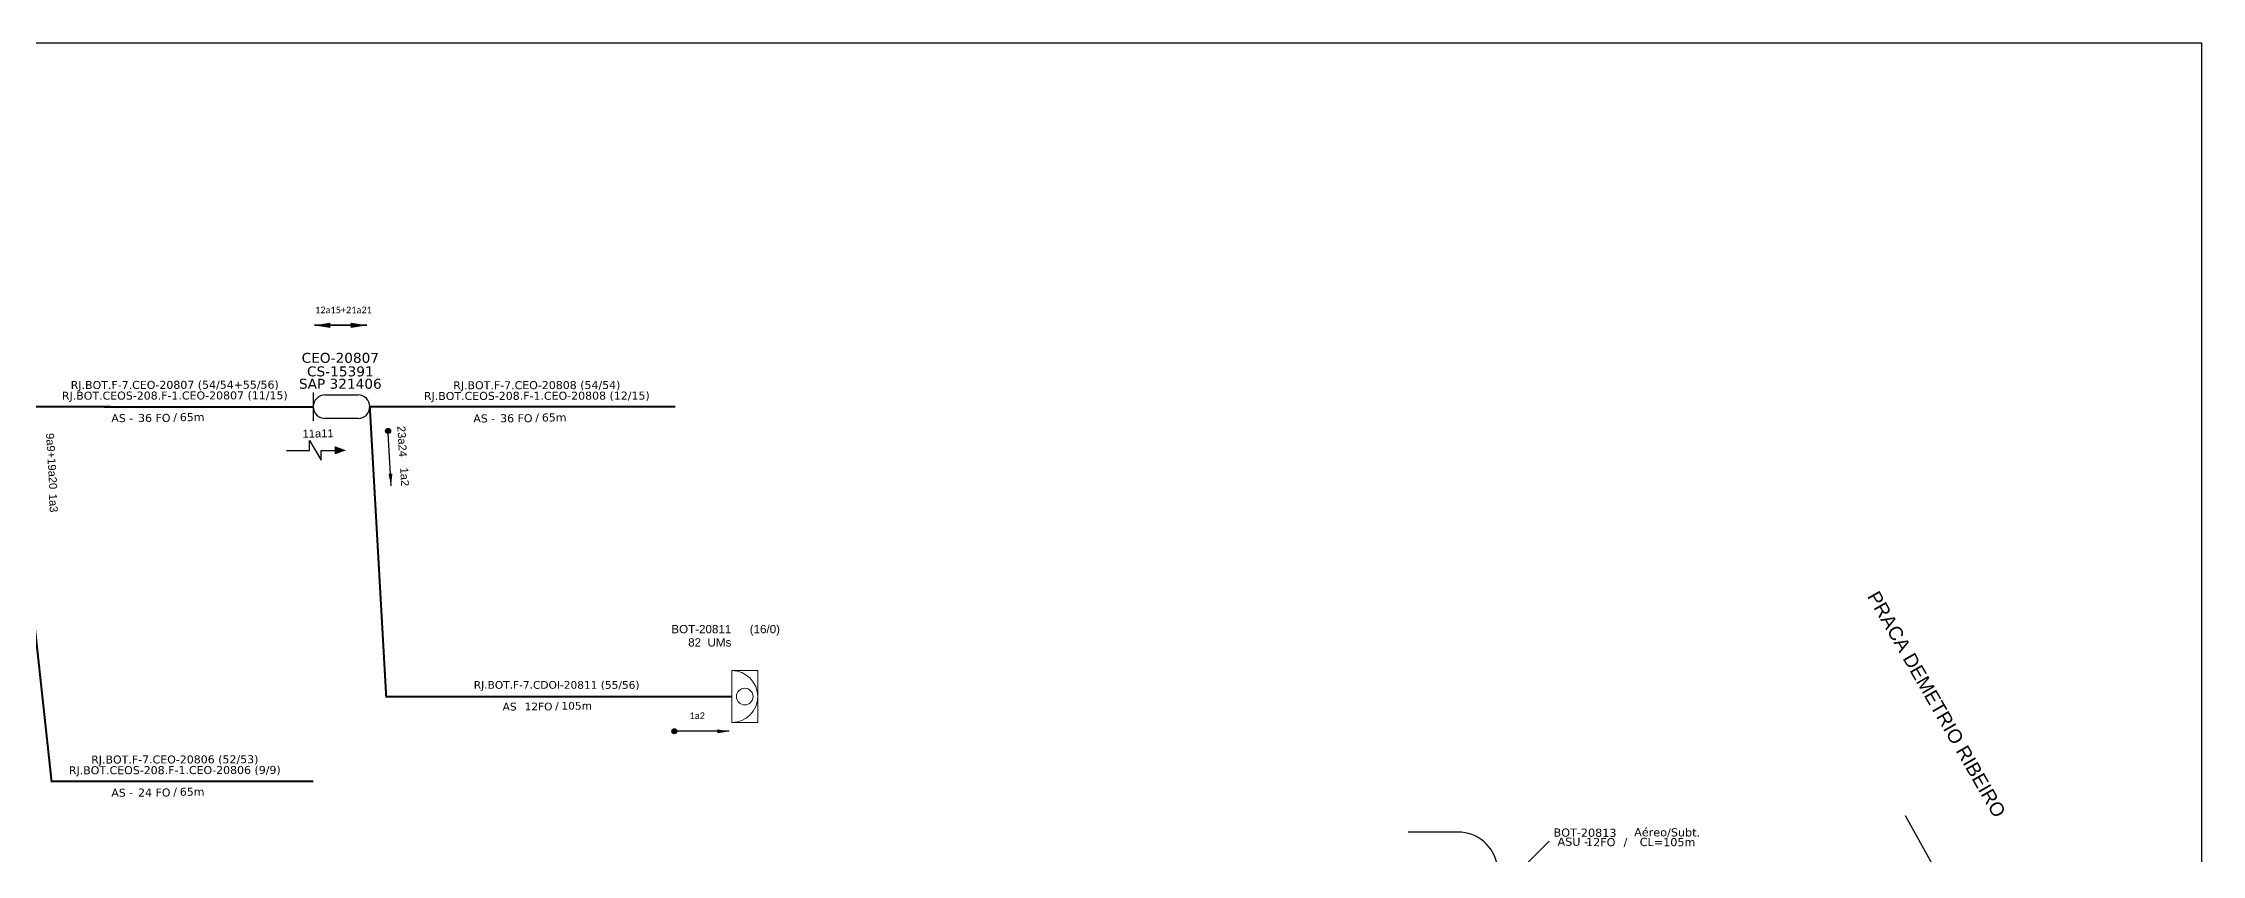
# Model space of a CAD drawing. Extents: x -89 to 1639, y 705 to 1299.
# Drawn here: x 208 to 749, y 1096 to 1299 of the extents above; entities that cross this region are included whole.
import ezdxf
from ezdxf.enums import TextEntityAlignment as Align

# ---------------------------------------------------------------- set-up
doc = ezdxf.new("R2010")
doc.units = 0
for name, color, linetype in [('10.0-Cartográfico', 252, 'Continuous'), ('10.3-Nome das Ruas', 252, 'Continuous'), ('20.5-CEO', 1, 'Continuous'), ('CAP a instalar', 1, 'Continuous'), ('label_cabos', 7, 'Continuous'), ('Legenda', 1, 'Continuous'), ('SETA', 7, 'Continuous'), ('Seta indicação do cabo', 7, 'Continuous')]:
    doc.layers.add(name, color=color, linetype=linetype)
for name, color, linetype, lineweight in [("20.0-LEGENDA DOS CDO'S", 1, 'Continuous', 0), ('20.1-CDO_INTERIOR', 1, 'Continuous', 0), ('40.1-ETIQUETAS', 1, 'Continuous', 20)]:
    doc.layers.add(name, color=color, linetype=linetype, lineweight=lineweight)
doc.layers.add('EXTRA', color=50, linetype='Continuous', plot=False)
doc.styles.add('ARIAL', font='arial.ttf')
doc.styles.add('siredit', font='verdana.ttf')
doc.styles.get("Standard").update_dxf_attribs({"font": 'arial.ttf'})
doc.linetypes.add('FENCELINE1', pattern='A,0.25,-0.1,[133,ltypeshp.shx,S=0.1,R=0,X=-0.1,Y=0],-0.1,1', length=1.45)
doc.dimstyles.new('CC', dxfattribs={"dimtxt": 1, "dimasz": 2, "dimexe": 0.18, "dimexo": 0.0625, "dimgap": 0.09, "dimtad": 0, "dimdec": 0, "dimrnd": 1, "dimzin": 0, "dimdsep": 46, "dimtxsty": 'siredit', "dimblk": 'NONE', "dimcen": 0, "dimse1": 1, "dimse2": 1, "dimsd1": 1, "dimsd2": 1, "dimclrt": 7, "dimadec": 0, "dimazin": 0, "dimtfac": 1, "dimtdec": 0, "dimtofl": 0, "dimtmove": 0, "dimatfit": 3, "dimfxl": 0, "dimtolj": 1, "dimtzin": 0, "dimarcsym": 0})

# ---------------------------------------------------------------- blocks, each defined once
blk = doc.blocks.new('_None')
blk = doc.blocks.new('ETIQUETA_RS5F')
at = {"layer": '40.1-ETIQUETAS', "color": 0, "style": 'siredit'}
blk.add_text('/', height=1.5, dxfattribs=at).set_placement((1.58, -1.95), align=Align.MIDDLE_RIGHT)
for tag, p in [('ETIQUETA_R_PRIMARIA', (1.21, 4.1)), ('ETIQUETA_R_SECUNDARIA', (1.21, 2.1)), ('F_ATIVAS/F_MORTAS', (1.14, -4.24))]:
    blk.add_attdef(tag, text='', height=1.5, dxfattribs=at).set_placement(p, align=Align.MIDDLE_CENTER)
for tag, p in [('TIPO_CABO', (-6.58, -2.12)), ('CAP_CABO', (0.4, -2.09))]:
    blk.add_attdef(tag, text='', height=1.5, dxfattribs=at).set_placement(p, align=Align.MIDDLE_RIGHT)
blk.add_attdef('METROS', text='', height=1.5, dxfattribs=at).set_placement((2.14, -1.95), align=Align.MIDDLE_LEFT)
for tag, p in [('FUSÃO_1', (0.85, -8.39)), ('FUSÃO_2', (0.85, -10.6)), ('FUSÃO_3', (0.85, -12.93)), ('FUSÃO_4', (0.85, -15.14)), ('FUSÃO_5', (0.85, -17.16))]:
    blk.add_attdef(tag, text='', height=1.5, dxfattribs=at).set_placement(p, align=Align.CENTER)
blk = doc.blocks.new('LEGENDA DOS CABOS')
at = {"layer": 'EXTRA', "color": 0, "style": 'siredit'}
for tag, p in [('ID', (4.6, 0.97)), ('XX', (9.03, 0.97))]:
    blk.add_attdef(tag, text='', height=0.48, rotation=359.69, dxfattribs=at).set_placement(p, align=Align.MIDDLE_CENTER)
at = {"layer": 'Legenda', "color": 0, "style": 'siredit'}
for tag, p in [('TIPO_CABO', (1.31, 0)), ('CABO', (4.69, -0.05)), ('/', (6.81, -0.05)), ('METROS', (10.03, -0.05))]:
    blk.add_attdef(tag, text='', height=0.8, rotation=359.69, dxfattribs=at).set_placement(p, align=Align.MIDDLE_CENTER)
blk = doc.blocks.new('SETA 2')
at = {"layer": 'Seta indicação do cabo'}
h = blk.add_hatch(color=256, dxfattribs=at)
h.dxf.hatch_style = 1
h.paths.add_polyline_path([(348.974, 271.648, 1), (348.848, 271.648, 1)])
blk.add_circle((348.911, 271.648), 0.0626, dxfattribs=at)
blk.add_leader([(350.279, 271.648), (348.974, 271.648)], dimstyle='CC', override={"dimasz": 0.3}, dxfattribs=at)

msp = doc.modelspace()

# ---------------------------------------------------------------- linework, layer by layer
msp.add_lwpolyline([(-89.32, 705.02), (749.25, 705.02), (749.25, 1299.02), (-89.32, 1299.02), (-89.32, 705.02)])
at = {"color": 1, "elevation": -1.27}
for points in [[(275.19, 1197.01), (275.19, 1199.48), (278.14, 1194.55), (278.14, 1197.01)], [(278.14, 1197.01), (282.6, 1197.01)]]:
    msp.add_lwpolyline(points, dxfattribs=at)
at = {"color": 1}
msp.add_solid([(281.54, 1198.06, -1.27), (284.35, 1197.03, -1.27), (281.54, 1196.01, -1.27)], dxfattribs=at)
at = {"layer": '10.0-Cartográfico'}
msp.add_lwpolyline([(689.29, 1079.78), (675, 1105.44)], dxfattribs=at)
at = {"layer": '20.1-CDO_INTERIOR', "color": 1, "lineweight": 18}
msp.add_lwpolyline([(387.48, 1128.84), (387.48, 1141.83), (380.99, 1141.83), (380.99, 1128.84)], close=True, dxfattribs=at)
msp.add_circle((384.24, 1135.34), 2.08, dxfattribs=at)
msp.add_arc((380.99, 1135.34), 6.5, 270, 90, dxfattribs=at)
at = {"layer": '20.5-CEO', "color": 5}
for p, q in [((279.09, 1210.91), (287.35, 1210.91)), ((287.35, 1205.01), (279.09, 1205.01))]:
    msp.add_line(p, q, dxfattribs=at)
msp.add_lwpolyline([(276.14, 1211.51), (276.14, 1204.41)], dxfattribs=at)
for centre, start, end in [((279.09, 1207.96), 90, 270), ((287.35, 1207.96), 270, 90)]:
    msp.add_arc(centre, 2.95, start, end, dxfattribs=at)
at = {"layer": 'CAP a instalar', "color": 5, "ltscale": 30, "const_width": 0.503}
msp.add_lwpolyline([(200.42, 1207.95), (276.14, 1207.86)], dxfattribs=at)
at = {"layer": 'CAP a instalar', "color": 7, "ltscale": 30, "const_width": 0.503}
msp.add_lwpolyline([(276.14, 1114.12), (210.58, 1114.12), (200.42, 1207.88)], dxfattribs=at)
at = {"layer": 'CAP a instalar', "color": 7, "ltscale": 30}
msp.add_lwpolyline([(290.3, 1207.96, 0.503, 0.503, 0), (361.64, 1207.96, 0.503, 0.503, 0), (366.83, 1207.95, 0.503, 0.503, 0)], format="xyseb", dxfattribs=at)
at = {"layer": 'CAP a instalar', "color": 1, "ltscale": 30, "const_width": 0.503}
msp.add_lwpolyline([(380.99, 1135.34), (294.41, 1135.34), (290.3, 1207.96)], dxfattribs=at)
at = {"layer": 'CAP a instalar', "color": 9, "linetype": 'FENCELINE1', "ltscale": 15}
msp.add_lwpolyline([(593.9, 1019.51), (588.66, 1022.37, -0.22913), (583.61, 1029.47), (572.78, 1093.06, 0.366073), (562.9, 1101.38), (550.4, 1101.36)], format="xyb", dxfattribs=at)
at = {"layer": 'SETA', "color": 1, "elevation": -1.27}
msp.add_lwpolyline([(269.41, 1197.01), (275.19, 1197.01)], dxfattribs=at)

# ---------------------------------------------------------------- block references
at = {"xscale": 10.05025125628141, "yscale": 10.05025125628141, "zscale": 10.05025125628141, "rotation": 273.1851728483392}
msp.add_blockref('SETA 2', (-2625.88, 4551.41), dxfattribs=at)
at = {"xscale": 10.05025125628141, "yscale": 10.05025125628141, "zscale": 10.05025125628141}
msp.add_blockref('SETA 2', (-3140.05, -1603.49), dxfattribs=at)
at = {"layer": '40.1-ETIQUETAS', "color": 7}
ref = msp.add_blockref('ETIQUETA_RS5F', (330.56, 1207.87), dxfattribs=dict(at, xscale=1.336255921230158, yscale=1.336255921230158, zscale=1.336255921230158, rotation=0.1179917413874845))
ref.add_attrib('ETIQUETA_R_PRIMARIA', 'RJ.BOT.F-7.CEO-20808 (54/54)', dxfattribs={"color": 0, "height": 2.0044, "rotation": 0.118, "style": 'siredit'}).set_placement((332.13, 1213.36), align=Align.MIDDLE_CENTER)
ref.add_attrib('ETIQUETA_R_SECUNDARIA', 'RJ.BOT.CEOS-208.F-1.CEO-20808 (12/15)', dxfattribs={"color": 0, "height": 2.0044, "rotation": 0.118, "style": 'siredit'}).set_placement((332.14, 1210.69), align=Align.MIDDLE_CENTER)
ref.add_attrib('TIPO_CABO', 'AS -', dxfattribs={"color": 0, "height": 2.004, "rotation": 0.118, "style": 'siredit'}).set_placement((321.73, 1205.03), align=Align.MIDDLE_RIGHT)
ref.add_attrib('CAP_CABO', '36 FO', dxfattribs={"color": 0, "height": 2.004, "rotation": 0.118, "style": 'siredit'}).set_placement((331.06, 1205.07), align=Align.MIDDLE_RIGHT)
ref.add_attrib('METROS', '65m', dxfattribs={"color": 0, "height": 2.004, "rotation": 0.118, "style": 'siredit'}).set_placement((333.39, 1205.26), align=Align.MIDDLE_LEFT)
ref = msp.add_blockref('ETIQUETA_RS5F', (239.87, 1114.1), dxfattribs=dict(at, xscale=1.336255921230158, yscale=1.336255921230158, zscale=1.336255921230158, rotation=0.1179917413874845))
ref.add_attrib('ETIQUETA_R_PRIMARIA', 'RJ.BOT.F-7.CEO-20806 (52/53)', dxfattribs={"color": 0, "height": 2.0044, "rotation": 0.118, "style": 'siredit'}).set_placement((241.44, 1119.59), align=Align.MIDDLE_CENTER)
ref.add_attrib('ETIQUETA_R_SECUNDARIA', 'RJ.BOT.CEOS-208.F-1.CEO-20806 (9/9)', dxfattribs={"color": 0, "height": 2.0044, "rotation": 0.118, "style": 'siredit'}).set_placement((241.45, 1116.92), align=Align.MIDDLE_CENTER)
ref.add_attrib('TIPO_CABO', 'AS -', dxfattribs={"color": 0, "height": 2.004, "rotation": 0.118, "style": 'siredit'}).set_placement((231.04, 1111.26), align=Align.MIDDLE_RIGHT)
ref.add_attrib('CAP_CABO', '24 FO', dxfattribs={"color": 0, "height": 2.004, "rotation": 0.118, "style": 'siredit'}).set_placement((240.37, 1111.31), align=Align.MIDDLE_RIGHT)
ref.add_attrib('METROS', '65m', dxfattribs={"color": 0, "height": 2.004, "rotation": 0.118, "style": 'siredit'}).set_placement((242.7, 1111.5), align=Align.MIDDLE_LEFT)
at = {"layer": 'label_cabos', "color": 0, "lineweight": 0}
ref = msp.add_blockref('LEGENDA DOS CABOS', (586.07, 1097.91), dxfattribs=dict(at, xscale=2.043390031501771, yscale=2.043390031501771, zscale=2.043390031501771))
ref.add_attrib('ID', 'BOT-20813', dxfattribs={"color": 0, "height": 2.043, "rotation": 359.69, "style": 'siredit'}).set_placement((594.73, 1101.24), align=Align.MIDDLE_CENTER)
ref.add_attrib('CABO', '12FO', dxfattribs={"color": 0, "height": 2.043, "rotation": 359.69, "style": 'siredit'}).set_placement((598.66, 1098.88), align=Align.MIDDLE_CENTER)
ref.add_attrib('METROS', 'CL=105m', dxfattribs={"color": 0, "height": 2.043, "rotation": 359.69, "style": 'siredit'}).set_placement((615.41, 1098.88), align=Align.MIDDLE_CENTER)
ref.add_attrib('XX', 'Aéreo/Subt.', dxfattribs={"color": 0, "height": 2.0434, "rotation": 359.69, "style": 'siredit'}).set_placement((615.3, 1101.33), align=Align.MIDDLE_CENTER)
ref.add_attrib('/', '/', dxfattribs={"color": 0, "height": 2.04, "rotation": 359.69, "style": 'siredit'}).set_placement((604.85, 1098.88), align=Align.MIDDLE_CENTER)
ref.add_attrib('TIPO_CABO', 'ASU -', dxfattribs={"color": 0, "height": 2.043, "rotation": 359.69, "style": 'siredit'}).set_placement((591.67, 1098.98), align=Align.MIDDLE_CENTER)

# ---------------------------------------------------------------- texts
at = {"char_height": 1.6562, "width": 28, "attachment_point": 5}
for s, insert in [('\\C7;\\fCalibri|b0|i0|c0|p34;12a15+21a21', (283.7, 1232.19)), ('\\C7;\\fCalibri|b0|i0|c0|p34;1a2', (372.33, 1130.54))]:
    msp.add_mtext(s, dxfattribs=dict(at, insert=insert))
at = {"char_height": 2.004, "width": 3.2451, "attachment_point": 1, "rotation": 273.4}
for s, insert in [('9a9+19a20', (211.19, 1201.41)), ('23a24', (299.19, 1203.2)), ('1a2', (299.89, 1192.78)), ('1a3', (211.89, 1186.21))]:
    msp.add_mtext(s, dxfattribs=dict(at, insert=insert))
at = {"color": 1, "insert": (273.43, 1202.18, -1.27), "char_height": 2.004, "width": 3.2451, "attachment_point": 1, "rotation": 1.1543}
msp.add_mtext('11a11', dxfattribs=at)
at = {"layer": '10.3-Nome das Ruas'}
msp.add_text('PRACA DEMETRIO RIBEIRO', height=3.4394, rotation=299.8588, dxfattribs=at).set_placement((665.31, 1160.46))
at = {"layer": "20.0-LEGENDA DOS CDO'S", "color": 1, "ltscale": 0.5, "style": 'ARIAL'}
for s, p in [('BOT-20811', (380.86, 1151.2)), ('82  UMs', (380.87, 1147.87))]:
    msp.add_text(s, height=2.079, dxfattribs=at).set_placement(p, align=Align.RIGHT)
msp.add_text('    (16/0)', height=2.075, dxfattribs=at).set_placement((387.66, 1151.2), align=Align.CENTER)
at = {"layer": '20.5-CEO', "color": 5, "ltscale": 0.5, "style": 'siredit'}
for s, p in [('CEO-20807', (282.92, 1221.44)), ('CS-15391', (282.92, 1218.05)), ('SAP 321406', (282.92, 1214.95))]:
    msp.add_text(s, height=2.496, rotation=360, dxfattribs=at).set_placement(p, align=Align.TOP_CENTER)
at = {"layer": '40.1-ETIQUETAS', "color": 0, "ltscale": 0.5, "style": 'siredit'}
msp.add_text('RJ.BOT.CEOS-208.F-1.CEO-20807 (11/15)', height=2.0044, rotation=0.118, dxfattribs=at).set_placement((241.45, 1210.76), align=Align.MIDDLE_CENTER)
at = {"layer": '40.1-ETIQUETAS', "ltscale": 0.5, "style": 'siredit'}
msp.add_text('RJ.BOT.F-7.CEO-20807 (54/54+55/56)', height=2.0044, rotation=0.118, dxfattribs=at).set_placement((241.44, 1213.43), align=Align.MIDDLE_CENTER)
for s, p in [('AS -', (231.04, 1205.1)), ('36 FO', (240.37, 1205.15))]:
    msp.add_text(s, height=2.004, rotation=0.118, dxfattribs=at).set_placement(p, align=Align.MIDDLE_RIGHT)
at = {"layer": '40.1-ETIQUETAS', "style": 'siredit'}
msp.add_text('/', height=2, rotation=0.118, dxfattribs=at).set_placement((241.99, 1205.34), align=Align.MIDDLE_RIGHT)
at = {"layer": '40.1-ETIQUETAS', "ltscale": 0.5, "style": 'siredit'}
msp.add_text('65m', height=2.004, rotation=0.118, dxfattribs=at).set_placement((242.7, 1205.34), align=Align.MIDDLE_LEFT)
at = {"layer": '40.1-ETIQUETAS', "color": 1, "ltscale": 0.5, "style": 'siredit'}
msp.add_text('RJ.BOT.F-7.CDOI-20811 (55/56)', height=1.9318, dxfattribs=at).set_placement((337.11, 1138.26), align=Align.MIDDLE_CENTER)
for s, p in [('AS', (327.07, 1132.82)), ('12FO', (336.06, 1132.85))]:
    msp.add_text(s, height=1.932, dxfattribs=at).set_placement(p, align=Align.MIDDLE_RIGHT)
at = {"layer": '40.1-ETIQUETAS', "color": 1, "style": 'siredit'}
msp.add_text('/', height=1.93, dxfattribs=at).set_placement((337.62, 1133.03), align=Align.MIDDLE_RIGHT)
at = {"layer": '40.1-ETIQUETAS', "color": 1, "ltscale": 0.5, "style": 'siredit'}
msp.add_text('105m', height=1.932, dxfattribs=at).set_placement((338.31, 1133.03), align=Align.MIDDLE_LEFT)

# ---------------------------------------------------------------- leaders
at = {"layer": 'label_cabos'}
msp.add_leader([(575.37, 1088.66), (585.71, 1099.1)], dimstyle='CC', override={"dimgap": 0.09, "dimtad": 0}, dxfattribs=at)
at = {"layer": 'Seta indicação do cabo'}
for points in [[(289.53, 1228.34), (276.41, 1228.34)], [(276.41, 1228.34), (289.53, 1228.34)]]:
    msp.add_leader(points, dimstyle='CC', override={"dimasz": 4}, dxfattribs=at)

doc.saveas('drawing.dxf')
